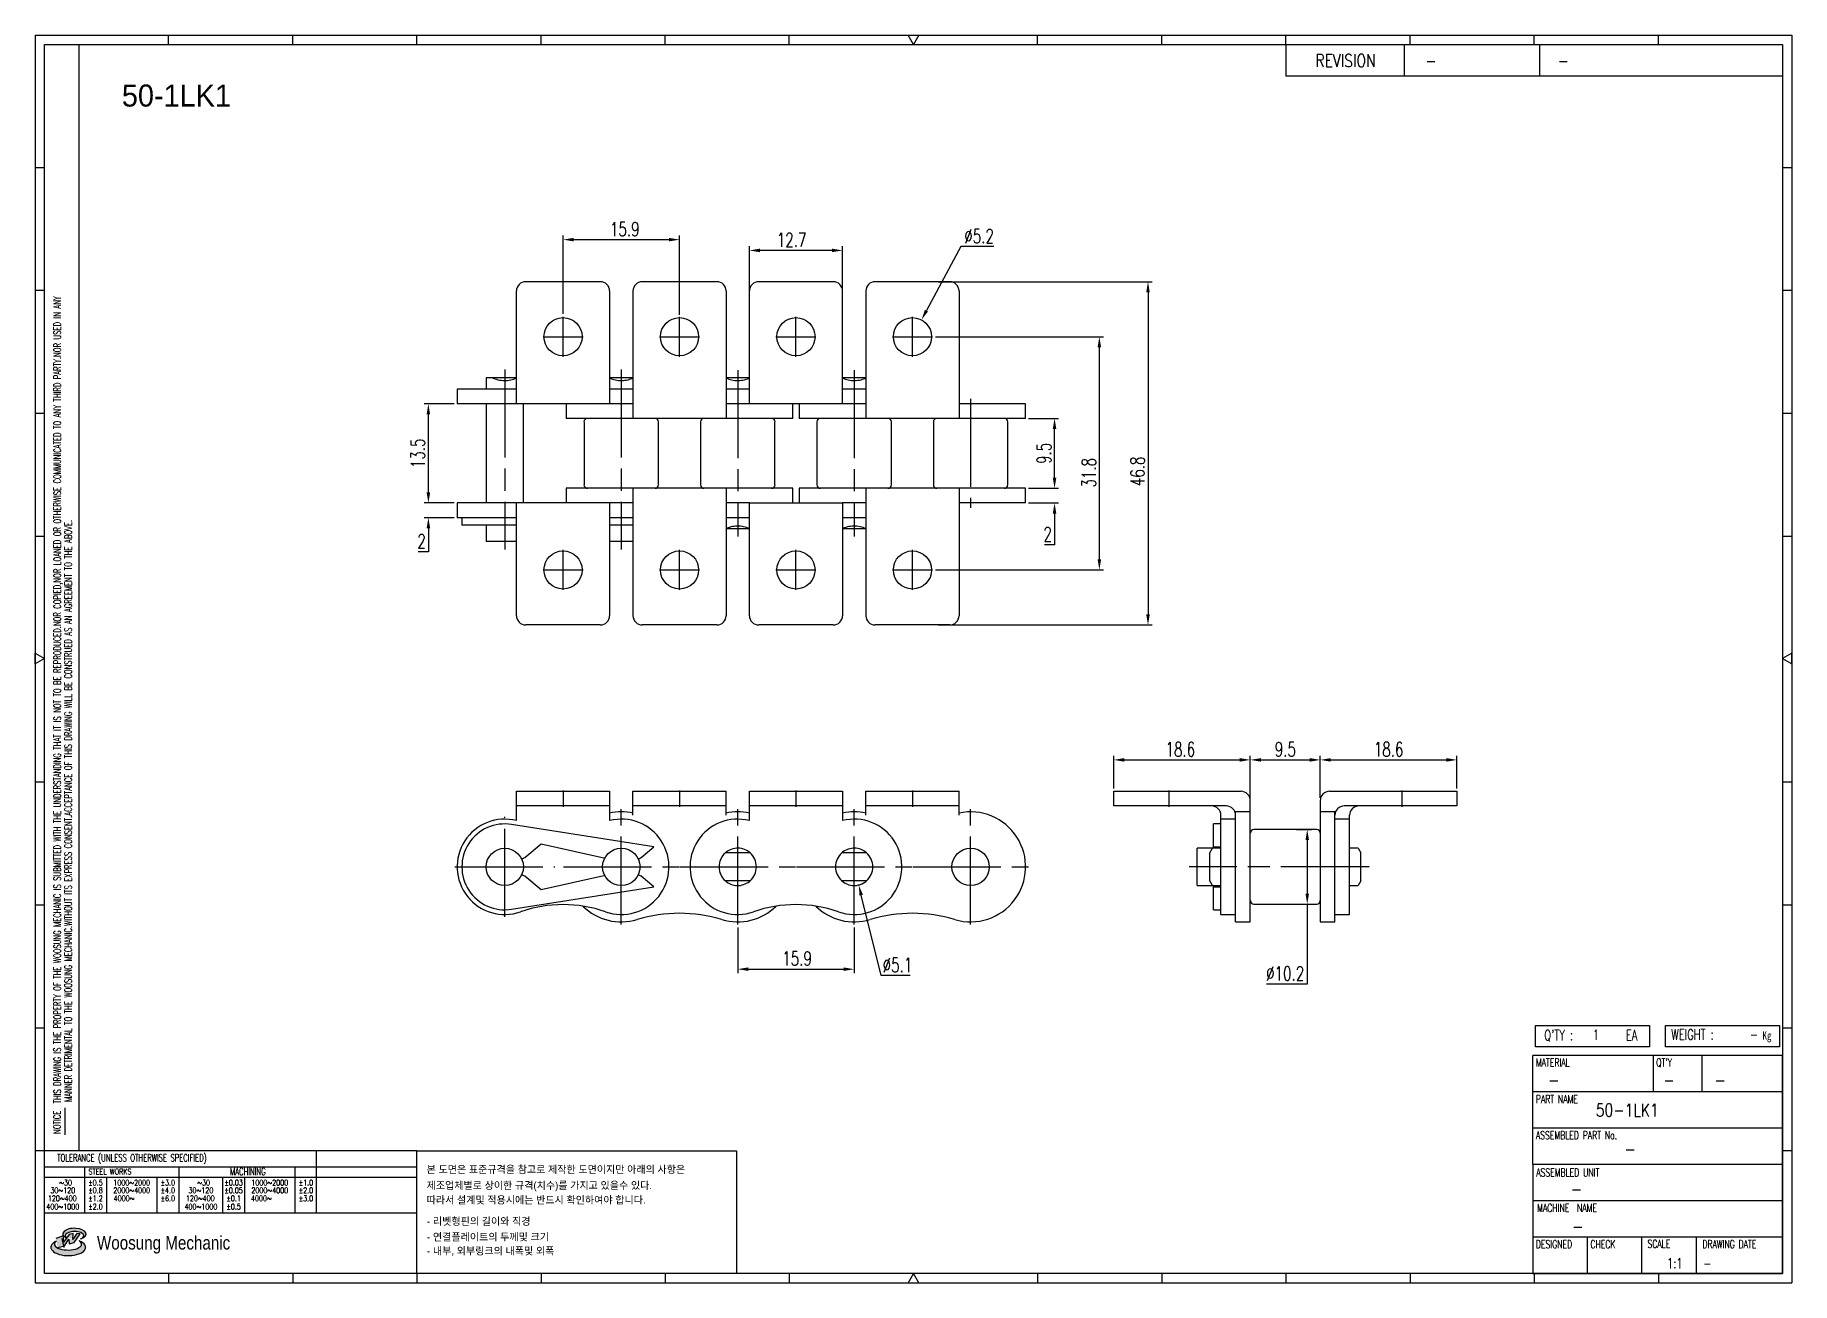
# Model space of a CAD drawing. Header units: millimetres. Extents: x 560 to 800, y 59 to 229.
import ezdxf
from ezdxf.enums import TextEntityAlignment as Align

# ---------------------------------------------------------------- set-up
doc = ezdxf.new("R2010")
doc.units = ezdxf.units.MM
doc.linetypes.add('AM_ISO08W050', pattern=[18, 12, -1.5, 3, -1.5])
doc.layers.get('Defpoints').update_dxf_attribs({"color": 80})
doc.layers.add('CL1', color=140, linetype='AM_ISO08W050', lineweight=25)
for name, color, linetype in [('S-DIM', 7, 'Continuous'), ('TITLE', 7, 'Continuous'), ('도면레이아웃', 7, 'Continuous')]:
    doc.layers.add(name, color=color, linetype=linetype)
doc.styles.add('HAN', font='ROMANS.shx', dxfattribs={"width": 0.7, "bigfont": 'whgtxt.shx'})
doc.styles.add('HKD_ST2', font='romans.shx', dxfattribs={"width": 0.7, "height": 4, "bigfont": '@extfont2.shx'})
doc.styles.add('HSG', font='SIMPLEX.shx', dxfattribs={"width": 0.7, "bigfont": 'HSG.shx'})
doc.styles.add('MtXpl_', font='Gulim.ttf')
doc.styles.add('SLDTEXTSTYLE4', font='arial.ttf', dxfattribs={"width": 0.8})
doc.dimstyles.new('AP0.8', dxfattribs={"dimscale": 0.8, "dimtxt": 2.4, "dimasz": 1.8, "dimexe": 0.7, "dimexo": 0.5, "dimgap": 0.6, "dimtad": 1, "dimtoh": 1, "dimdec": 1, "dimrnd": 0.01, "dimzin": 9, "dimdsep": 46, "dimtxsty": 'HSG', "dimcen": 0, "dimclrd": 251, "dimclre": 251, "dimclrt": 60, "dimazin": 2, "dimtp": 1, "dimtm": 1, "dimtfac": 0.5, "dimtdec": 1, "dimtofl": 0, "dimtmove": 0, "dimatfit": 3, "dimfxl": 0, "dimtvp": 1, "dimtolj": 2, "dimlwd": -1, "dimlwe": -1, "dimarcsym": 0})

# ---------------------------------------------------------------- blocks, each defined once
blk = doc.blocks.new('MAST')
at = {"layer": '도면레이아웃'}
h = blk.add_hatch(color=10, dxfattribs=at)
h.paths.add_polyline_path([(1.544, 35.177), (1.554, 34.966), (1.779, 35.034), (2.054, 35.422), (1.908, 35.446), (1.728, 35.167), (1.741, 35.439), (1.547, 35.405), (1.292, 35.041), (1.295, 35.33), (0.943, 35.208), (1.03, 34.8), (1.336, 34.885)])
edge = h.paths.add_edge_path()
edge.add_ellipse((1.795, 35.421), major_axis=(-0.53, 0), ratio=0.487785, start_angle=122.36065, end_angle=403.39574)
edge.add_line((1.411, 35.244), (1.419, 35.261))
edge.add_ellipse((1.798, 35.344), major_axis=(-0.423, 0), ratio=0.444396, start_angle=131.58977, end_angle=386.19408, ccw=False)
edge = h.paths.add_edge_path()
edge.add_ellipse((1.512, 34.815), major_axis=(-0.793, 0), ratio=0.480113, start_angle=314.67633, end_angle=590.85213)
edge.add_ellipse((1.501, 34.958), major_axis=(-0.62, 0), ratio=0.43311, start_angle=331.7024, end_angle=574.42495, ccw=False)
at = {"color": 140}
for p, q in [((0, 90.118), (80.15, 90.118)), ((0, 90.118), (0, 33.191)), ((80.15, 90.118), (80.15, 33.191)), ((57.068, 89.693), (57.068, 88.246)), ((62.47, 89.693), (62.47, 88.246)), ((68.635, 89.693), (68.635, 88.246)), ((79.725, 88.246), (57.068, 88.246)), ((68.449, 43.961), (68.449, 44.936)), ((68.449, 44.936), (73.654, 44.936)), ((73.654, 44.936), (73.654, 43.961)), ((74.39, 43.961), (74.39, 44.936)), ((74.39, 44.936), (79.595, 44.936)), ((79.595, 44.936), (79.595, 43.961)), ((68.336, 38.59), (68.336, 43.563)), ((79.725, 43.563), (68.336, 43.563)), ((73.654, 43.961), (68.449, 43.961)), ((73.827, 43.563), (73.827, 41.905)), ((79.595, 43.961), (74.39, 43.961)), ((76.037, 43.563), (76.037, 41.905)), ((79.725, 38.59), (79.725, 43.563)), ((79.725, 41.905), (68.336, 41.905)), ((79.725, 40.248), (68.336, 40.248)), ((68.336, 38.59), (68.336, 33.616)), ((79.725, 38.59), (68.336, 38.59)), ((79.725, 33.616), (79.725, 38.59)), ((79.725, 36.932), (68.336, 36.932)), ((79.725, 35.274), (68.336, 35.274)), ((70.822, 33.616), (70.822, 35.274)), ((73.309, 33.616), (73.309, 35.274)), ((75.796, 33.616), (75.796, 35.274)), ((0, 33.191), (80.15, 33.191)), ((68.336, 33.616), (79.725, 33.616))]:
    blk.add_line(p, q, dxfattribs=at)
for p, q in [((6.089, 89.693), (6.089, 90.118)), ((11.753, 89.693), (11.753, 90.118)), ((17.418, 89.693), (17.418, 90.118)), ((23.082, 89.693), (23.082, 90.118)), ((28.746, 89.693), (28.746, 90.118)), ((34.411, 89.693), (34.411, 90.118)), ((45.739, 89.693), (45.739, 90.118)), ((51.404, 89.693), (51.404, 90.118)), ((57.068, 89.693), (57.068, 90.118)), ((62.732, 89.693), (62.732, 90.118)), ((68.397, 89.693), (68.397, 90.118)), ((74.061, 89.693), (74.061, 90.118)), ((0, 84.085), (0.425, 84.085)), ((79.725, 84.085), (80.15, 84.085)), ((0, 78.478), (0.425, 78.478)), ((79.725, 78.478), (80.15, 78.478)), ((0, 72.87), (0.425, 72.87)), ((79.725, 72.87), (80.15, 72.87)), ((0, 67.262), (0.425, 67.262)), ((79.725, 67.262), (80.15, 67.262)), ((0, 56.047), (0.425, 56.047)), ((79.725, 56.047), (80.15, 56.047)), ((0, 50.439), (0.425, 50.439)), ((79.725, 50.439), (80.15, 50.439)), ((0, 44.832), (0.425, 44.832)), ((79.725, 44.832), (80.15, 44.832)), ((1.377, 39.947), (1.377, 41.174)), ((0, 39.224), (0.425, 39.224)), ((79.725, 39.224), (80.15, 39.224)), ((6.089, 33.616), (6.089, 33.191)), ((11.753, 33.616), (11.753, 33.191)), ((17.418, 33.616), (17.418, 33.191)), ((23.082, 33.616), (23.082, 33.191)), ((28.746, 33.616), (28.746, 33.191)), ((34.411, 33.616), (34.411, 33.191)), ((45.739, 33.616), (45.739, 33.191)), ((51.404, 33.616), (51.404, 33.191)), ((57.068, 33.616), (57.068, 33.191)), ((62.732, 33.616), (62.732, 33.191)), ((68.397, 33.616), (68.397, 33.191)), ((74.061, 33.616), (74.061, 33.191))]:
    blk.add_line(p, q)
at = {"color": 2}
for p, q in [((2.017, 39.224), (2.017, 89.693)), ((0.425, 39.224), (17.418, 39.224)), ((0.425, 38.487), (17.418, 38.487)), ((2.257, 38.487), (2.257, 36.382)), ((6.557, 38.5), (6.557, 36.382)), ((11.857, 38.487), (11.857, 36.382)), ((12.816, 39.224), (12.816, 36.382)), ((17.418, 33.616), (17.418, 39.224)), ((0.425, 38.012), (17.418, 38.012)), ((3.257, 38.012), (3.257, 36.382)), ((5.557, 38.012), (5.557, 36.382)), ((8.557, 38.012), (8.557, 36.382)), ((9.557, 38.026), (9.557, 36.382)), ((0.425, 36.382), (17.418, 36.382))]:
    blk.add_line(p, q, dxfattribs=at)
for points in [[(40.075, 89.693), (39.83, 90.118), (40.32, 90.118)], [(0.425, 61.679), (0, 61.433), (0, 61.924)], [(79.725, 61.679), (80.15, 61.433), (80.15, 61.924)], [(40.075, 33.616), (39.83, 33.191), (40.32, 33.191)]]:
    blk.add_lwpolyline(points, close=True)
at = {"color": 140}
blk.add_lwpolyline([(0.425, 89.693), (79.725, 89.693), (79.725, 33.616), (0.425, 33.616)], close=True, dxfattribs=at)
at = {"layer": '도면레이아웃'}
for p, q in [((1.295, 35.33), (0.943, 35.208)), ((1.547, 35.405), (1.292, 35.041)), ((1.292, 35.041), (1.295, 35.33)), ((1.741, 35.439), (1.547, 35.405)), ((1.908, 35.446), (1.728, 35.167)), ((1.728, 35.167), (1.741, 35.439)), ((1.779, 35.034), (2.054, 35.422)), ((2.054, 35.422), (1.908, 35.446)), ((1.03, 34.8), (1.336, 34.885)), ((1.224, 35.208), (1.311, 34.8)), ((1.224, 35.208), (1.224, 35.208)), ((1.336, 34.885), (1.544, 35.177)), ((1.419, 35.261), (1.411, 35.244)), ((1.544, 35.177), (1.554, 34.966)), ((1.554, 34.966), (1.779, 35.034))]:
    blk.add_line(p, q, dxfattribs=at)
for centre, major_axis, ratio, start_param, end_param in [((1.795, 35.421), (-0.53, 0), 0.487785, 2.135596, 7.040584), ((1.798, 35.344), (-0.423, 0), 0.444396, 2.296675, 6.740358), ((1.512, 34.815), (-0.793, 0), 0.480113, 5.492138, 10.312315), ((1.501, 34.958), (-0.62, 0), 0.43311, 5.789299, 10.025607)]:
    blk.add_ellipse(centre, major_axis=major_axis, ratio=ratio, start_param=start_param, end_param=end_param, dxfattribs=at)
for s, height, style, width, p in [('REVISION', 0.5806, 'HAN', 0.8, (58.415, 88.664)), ('-', 0.581, 'HAN', 0.8, (63.426, 88.664)), ('-', 0.581, 'HAN', 0.8, (69.468, 88.664)), ("Q'TY : ", 0.4746, 'HKD_ST2', 0.7, (68.857, 44.253)), ('1', 0.475, 'HKD_ST2', 0.7, (71.071, 44.275)), ('EA', 0.4746, 'HKD_ST2', 0.7, (72.578, 44.253)), ('WEIGHT : ', 0.4746, 'HKD_ST2', 0.7, (74.65, 44.286)), ('-', 0.581, 'HAN', 0.8, (69.029, 42.157)), ('-', 0.581, 'HAN', 0.8, (74.289, 42.157)), ('-', 0.581, 'HAN', 0.8, (76.623, 42.157)), ('-', 0.581, 'HAN', 0.8, (72.515, 39.013)), ('-', 0.581, 'HAN', 0.8, (70.067, 37.189)), ('-', 0.581, 'HAN', 0.8, (70.126, 35.48)), ('1:1', 0.4746, 'HKD_ST2', 0.7, (74.458, 33.848)), ('-', 0.475, 'HKD_ST2', 0.7, (76.112, 33.837))]:
    blk.add_text(s, height=height, dxfattribs=dict(style=style, width=width)).set_placement(p)
at = {"color": 6, "style": 'HKD_ST2', "width": 0.7}
for s, p in [(' THIS DRAWING IS THE PROPERTY OF THE WOOSUNG MECHANIC IS SUBMITTED WITH THE UNDERSTANDING THAT IT IS NOT TO BE REPRODUCED.NOR COPIED,NOR LOANED OR OTHERWISE COMMUNICATED TO ANY THIRD PARTY.NOR USED IN ANY', (1.173, 41.217)), ('MANNER DETRIMENTAL TO THE WOOSUNG MECHANIC.WITHOUT ITS EXPRESS CONSENT.ACCEPTANCE OF THIS DRAWING WILL BE CONSTRUED AS AN AGREEMENT TO THE ABOVE.', (1.672, 41.447))]:
    blk.add_text(s, height=0.326266, rotation=90, dxfattribs=at).set_placement(p)
at = {"style": 'HKD_ST2', "width": 0.7}
blk.add_text('-', height=0.475, dxfattribs=at).set_placement((78.613, 44.286), align=Align.RIGHT)
at = {"color": 254, "style": 'HKD_ST2', "width": 0.7}
for s, height, p in [('MATERIAL', 0.3651, (68.474, 43.425)), ("QT'Y", 0.3651, (73.965, 43.425)), ('PART NAME', 0.3651, (68.474, 41.756)), ('ASSEMBLED PART No.', 0.36511, (68.474, 40.109)), ('ASSEMBLED UNIT', 0.36511, (68.49, 38.408)), ('MACHINE  NAME', 0.36511, (68.532, 36.794)), ('DESIGNED', 0.3651, (68.474, 35.136)), ('CHECK', 0.3651, (70.961, 35.136)), ('SCALE', 0.3651, (73.566, 35.153)), ('DRAWING DATE', 0.36511, (76.071, 35.141))]:
    blk.add_text(s, height=height, dxfattribs=at).set_placement(p, align=Align.TOP_LEFT)
at = {"style": 'HKD_ST2', "width": 0.7}
blk.add_text('NOTICE', height=0.3263, rotation=90, dxfattribs=at).set_placement((1.163, 39.988))
blk.add_text('TOLERANCE (UNLESS OTHERWISE SPECIFIED)', height=0.32627, dxfattribs=at).set_placement((4.417, 38.896), align=Align.MIDDLE_CENTER)
at = {"color": 4, "style": 'HKD_ST2', "width": 0.7}
for s, height, p in [('%%12630', 0.261, (1.389, 37.762)), ('1000%%1262000', 0.26101, (4.407, 37.762)), ('%%12630', 0.261, (7.689, 37.762)), ('1000%%1262000', 0.26101, (10.707, 37.762)), ('120%%126400', 0.26101, (1.237, 37.045)), ('30%%126120', 0.261, (1.263, 37.411)), ('4000%%126', 0.261, (4.061, 37.045)), ('2000%%1264000', 0.26101, (4.407, 37.411)), ('120%%126400', 0.26101, (7.537, 37.045)), ('30%%126120', 0.261, (7.563, 37.411)), ('4000%%126', 0.261, (10.321, 37.045)), ('2000%%1264000', 0.26101, (10.707, 37.411)), ('400%%1261000', 0.26101, (1.263, 36.67)), ('400%%1261000', 0.26101, (7.563, 36.67))]:
    blk.add_text(s, height=height, dxfattribs=at).set_placement(p, align=Align.MIDDLE_CENTER)
for s, height, p in [('%%P0.5', 0.261, (2.757, 37.762)), ('STEEL WORKS', 0.26101, (3.416, 38.268)), ('%%P3.0', 0.261, (6.057, 37.762)), ('%%P0.03', 0.261, (9.057, 37.762)), ('MACHINING', 0.3263, (9.707, 38.27)), ('%%P1.0', 0.261, (12.357, 37.762)), ('%%P0.8', 0.261, (2.757, 37.411)), ('%%P1.2', 0.261, (2.757, 37.045)), ('%%P4.0', 0.261, (6.057, 37.411)), ('%%P6.0', 0.261, (6.057, 37.045)), ('%%P0.05', 0.261, (9.057, 37.411)), ('%%P0.1', 0.261, (9.057, 37.045)), ('%%P2.0', 0.261, (12.357, 37.411)), ('%%P3.0', 0.261, (12.357, 37.045)), ('%%P2.0', 0.261, (2.757, 36.67)), ('%%P0.5', 0.261, (9.057, 36.67))]:
    blk.add_text(s, height=height, dxfattribs=at).set_placement(p, align=Align.MIDDLE)
at = {"color": 1, "style": 'SLDTEXTSTYLE4', "width": 0.8}
blk.add_text('Woosung Mechanic', height=0.61957, dxfattribs=at).set_placement((2.822, 34.711))
at = {"layer": 'TITLE', "width": 0.8}
blk.add_text('Kg', height=0.3789, dxfattribs=at).set_placement((78.807, 44.286))
blk = doc.blocks.new('*D2')
at = {"layer": 'Defpoints', "color": 0, "transparency": 16777216}
for p in [(695.32, 167.07), (699.26, 167.07), (695.32, 165.07)]:
    blk.add_point(p, dxfattribs=at)
at = {"layer": 'S-DIM', "color": 251, "linetype": 'ByBlock', "transparency": 16777216}
for p, q in [((699.26, 168.51), (699.26, 169.95)), ((695.72, 167.07), (699.82, 167.07)), ((695.72, 165.07), (699.82, 165.07)), ((699.26, 163.63), (699.26, 159.36)), ((699.26, 159.36), (697.88, 159.36))]:
    blk.add_line(p, q, dxfattribs=at)
at = {"layer": 'S-DIM', "color": 251, "transparency": 16777216}
for points in [[(699.02, 168.51), (699.5, 168.51), (699.26, 167.07)], [(699.02, 163.63), (699.5, 163.63), (699.26, 165.07)]]:
    blk.add_solid(points, dxfattribs=at)
at = {"layer": 'S-DIM', "color": 60, "transparency": 16777216, "insert": (698.33, 160.8), "char_height": 1.92, "attachment_point": 5, "style": 'HSG'}
blk.add_mtext('\\A2;2', dxfattribs=at)
blk = doc.blocks.new('*D3')
at = {"layer": 'Defpoints', "color": 0, "transparency": 16777216}
for p in [(695.32, 176.6), (699.26, 176.6), (695.32, 167.07)]:
    blk.add_point(p, dxfattribs=at)
at = {"layer": 'S-DIM', "color": 251, "linetype": 'ByBlock', "transparency": 16777216}
for p, q in [((695.72, 176.6), (699.82, 176.6)), ((699.26, 168.51), (699.26, 175.16)), ((695.72, 167.07), (699.82, 167.07))]:
    blk.add_line(p, q, dxfattribs=at)
at = {"layer": 'S-DIM', "color": 251, "transparency": 16777216}
for points in [[(699.02, 175.16), (699.5, 175.16), (699.26, 176.6)], [(699.02, 168.51), (699.5, 168.51), (699.26, 167.07)]]:
    blk.add_solid(points, dxfattribs=at)
at = {"layer": 'S-DIM', "color": 60, "transparency": 16777216, "insert": (697.82, 171.84), "char_height": 1.92, "attachment_point": 5, "rotation": 90, "style": 'HSG'}
blk.add_mtext('\\A2;9.5', dxfattribs=at)
blk = doc.blocks.new('*D4')
at = {"layer": 'Defpoints', "color": 0, "transparency": 16777216}
for p in [(682.62, 187.74), (705.37, 187.74), (682.62, 155.94)]:
    blk.add_point(p, dxfattribs=at)
at = {"layer": 'S-DIM', "color": 251, "linetype": 'ByBlock', "transparency": 16777216}
for p, q in [((683.02, 187.74), (705.93, 187.74)), ((705.37, 157.38), (705.37, 186.3)), ((683.02, 155.94), (705.93, 155.94))]:
    blk.add_line(p, q, dxfattribs=at)
at = {"layer": 'S-DIM', "color": 251, "transparency": 16777216}
for points in [[(705.13, 186.3), (705.61, 186.3), (705.37, 187.74)], [(705.13, 157.38), (705.61, 157.38), (705.37, 155.94)]]:
    blk.add_solid(points, dxfattribs=at)
at = {"layer": 'S-DIM', "color": 60, "transparency": 16777216, "insert": (703.93, 169.19), "char_height": 1.92, "attachment_point": 5, "rotation": 90, "style": 'HSG'}
blk.add_mtext('\\A2;31.8', dxfattribs=at)
blk = doc.blocks.new('*D5')
at = {"layer": 'Defpoints', "color": 0, "transparency": 16777216}
for p in [(683.01, 195.24), (683.01, 148.44), (712, 148.44)]:
    blk.add_point(p, dxfattribs=at)
at = {"layer": 'S-DIM', "color": 251, "linetype": 'ByBlock', "transparency": 16777216}
for p, q in [((683.41, 195.24), (712.56, 195.24)), ((712, 193.8), (712, 149.88)), ((683.41, 148.44), (712.56, 148.44))]:
    blk.add_line(p, q, dxfattribs=at)
at = {"layer": 'S-DIM', "color": 251, "transparency": 16777216}
for points in [[(711.76, 193.8), (712.24, 193.8), (712, 195.24)], [(711.76, 149.88), (712.24, 149.88), (712, 148.44)]]:
    blk.add_solid(points, dxfattribs=at)
at = {"layer": 'S-DIM', "color": 60, "transparency": 16777216, "insert": (710.56, 169.38), "char_height": 1.92, "attachment_point": 5, "rotation": 90, "style": 'HSG'}
blk.add_mtext('\\A2;46.8', dxfattribs=at)
blk = doc.blocks.new('*D6')
at = {"layer": 'Defpoints', "color": 0, "transparency": 16777216}
for p in [(657.66, 199.5), (657.66, 193.31), (670.36, 193.31)]:
    blk.add_point(p, dxfattribs=at)
at = {"layer": 'S-DIM', "color": 251, "linetype": 'ByBlock', "transparency": 16777216}
for p, q in [((657.66, 193.71), (657.66, 200.06)), ((668.92, 199.5), (659.1, 199.5)), ((670.36, 193.71), (670.36, 200.06))]:
    blk.add_line(p, q, dxfattribs=at)
at = {"layer": 'S-DIM', "color": 251, "transparency": 16777216}
for points in [[(659.1, 199.74), (659.1, 199.26), (657.66, 199.5)], [(668.92, 199.74), (668.92, 199.26), (670.36, 199.5)]]:
    blk.add_solid(points, dxfattribs=at)
at = {"layer": 'S-DIM', "color": 60, "transparency": 16777216, "insert": (663.41, 200.94), "char_height": 1.92, "attachment_point": 5, "style": 'HSG'}
blk.add_mtext('\\A2;12.7', dxfattribs=at)
blk = doc.blocks.new('*D7')
at = {"layer": 'Defpoints', "color": 0, "transparency": 16777216}
for p in [(681.12, 190.03), (678.65, 185.45)]:
    blk.add_point(p, dxfattribs=at)
at = {"layer": 'S-DIM', "color": 251, "linetype": 'ByBlock', "transparency": 16777216}
for p, q in [((686.48, 200.02), (681.8, 191.3)), ((691, 200.02), (686.48, 200.02))]:
    blk.add_line(p, q, dxfattribs=at)
at = {"layer": 'S-DIM', "color": 251, "transparency": 16777216}
blk.add_solid([(681.59, 191.41), (682.01, 191.18), (681.12, 190.03)], dxfattribs=at)
at = {"layer": 'S-DIM', "color": 60, "transparency": 16777216, "insert": (688.98, 201.46), "char_height": 1.92, "attachment_point": 5, "style": 'HSG'}
blk.add_mtext('\\A2;∅5.2', dxfattribs=at)
blk = doc.blocks.new('*D8')
at = {"layer": 'Defpoints', "color": 0, "transparency": 16777216}
for p in [(613.9, 165.07), (617.82, 165.07), (617.82, 163.07)]:
    blk.add_point(p, dxfattribs=at)
at = {"layer": 'S-DIM', "color": 251, "linetype": 'ByBlock', "transparency": 16777216}
for p, q in [((613.9, 166.51), (613.9, 167.95)), ((617.42, 165.07), (613.34, 165.07)), ((617.42, 163.07), (613.34, 163.07)), ((613.9, 161.63), (613.9, 158.43)), ((613.9, 158.43), (612.52, 158.43))]:
    blk.add_line(p, q, dxfattribs=at)
at = {"layer": 'S-DIM', "color": 251, "transparency": 16777216}
for points in [[(613.66, 166.51), (614.14, 166.51), (613.9, 165.07)], [(613.66, 161.63), (614.14, 161.63), (613.9, 163.07)]]:
    blk.add_solid(points, dxfattribs=at)
at = {"layer": 'S-DIM', "color": 60, "transparency": 16777216, "insert": (612.97, 159.87), "char_height": 1.92, "attachment_point": 5, "style": 'HSG'}
blk.add_mtext('\\A2;2', dxfattribs=at)
blk = doc.blocks.new('*D9')
at = {"layer": 'Defpoints', "color": 0, "transparency": 16777216}
for p in [(613.9, 178.6), (617.82, 178.6), (617.82, 165.07)]:
    blk.add_point(p, dxfattribs=at)
at = {"layer": 'S-DIM', "color": 251, "linetype": 'ByBlock', "transparency": 16777216}
for p, q in [((617.42, 178.6), (613.34, 178.6)), ((613.9, 166.51), (613.9, 177.16)), ((617.42, 165.07), (613.34, 165.07))]:
    blk.add_line(p, q, dxfattribs=at)
at = {"layer": 'S-DIM', "color": 251, "transparency": 16777216}
for points in [[(613.66, 177.16), (614.14, 177.16), (613.9, 178.6)], [(613.66, 166.51), (614.14, 166.51), (613.9, 165.07)]]:
    blk.add_solid(points, dxfattribs=at)
at = {"layer": 'S-DIM', "color": 60, "transparency": 16777216, "insert": (612.46, 171.84), "char_height": 1.92, "attachment_point": 5, "rotation": 90, "style": 'HSG'}
blk.add_mtext('\\A2;13.5', dxfattribs=at)
blk = doc.blocks.new('*D10')
at = {"layer": 'Defpoints', "color": 0, "transparency": 16777216}
for p in [(656.07, 107.6), (671.95, 107.6), (671.95, 101.52)]:
    blk.add_point(p, dxfattribs=at)
at = {"layer": 'S-DIM', "color": 251, "linetype": 'ByBlock', "transparency": 16777216}
for p, q in [((656.07, 107.2), (656.07, 100.96)), ((671.95, 107.2), (671.95, 100.96)), ((657.51, 101.52), (670.51, 101.52))]:
    blk.add_line(p, q, dxfattribs=at)
at = {"layer": 'S-DIM', "color": 251, "transparency": 16777216}
for points in [[(657.51, 101.76), (657.51, 101.28), (656.07, 101.52)], [(670.51, 101.76), (670.51, 101.28), (671.95, 101.52)]]:
    blk.add_solid(points, dxfattribs=at)
at = {"layer": 'S-DIM', "color": 60, "transparency": 16777216, "insert": (664.16, 102.96), "char_height": 1.92, "attachment_point": 5, "style": 'HSG'}
blk.add_mtext('\\A2;15.9', dxfattribs=at)
blk = doc.blocks.new('*D11')
at = {"layer": 'Defpoints', "color": 0, "transparency": 16777216}
for p in [(671.33, 117.94), (672.56, 113)]:
    blk.add_point(p, dxfattribs=at)
at = {"layer": 'S-DIM', "color": 251, "linetype": 'ByBlock', "transparency": 16777216}
for p, q in [((675.64, 100.65), (672.91, 111.6)), ((679.58, 100.65), (675.64, 100.65))]:
    blk.add_line(p, q, dxfattribs=at)
blk.add_arc((671.95, 115.47), 2.55, 271.392, 302.4044, dxfattribs=at)
at = {"layer": 'S-DIM', "color": 251, "transparency": 16777216}
blk.add_solid([(673.14, 111.66), (672.68, 111.55), (672.56, 113)], dxfattribs=at)
at = {"layer": 'S-DIM', "color": 60, "transparency": 16777216, "insert": (677.85, 102.09), "char_height": 1.92, "attachment_point": 5, "style": 'HSG'}
blk.add_mtext('\\A2;∅5.1', dxfattribs=at)
blk = doc.blocks.new('*D12')
at = {"layer": 'Defpoints', "color": 0, "transparency": 16777216}
for p in [(725.95, 130.05), (707.32, 125.77), (725.95, 124.5)]:
    blk.add_point(p, dxfattribs=at)
at = {"layer": 'S-DIM', "color": 251, "linetype": 'ByBlock', "transparency": 16777216}
for p, q in [((707.32, 126.17), (707.32, 130.61)), ((708.76, 130.05), (724.51, 130.05)), ((725.95, 124.9), (725.95, 130.61))]:
    blk.add_line(p, q, dxfattribs=at)
at = {"layer": 'S-DIM', "color": 251, "transparency": 16777216}
for points in [[(708.76, 130.29), (708.76, 129.81), (707.32, 130.05)], [(724.51, 130.29), (724.51, 129.81), (725.95, 130.05)]]:
    blk.add_solid(points, dxfattribs=at)
at = {"layer": 'S-DIM', "color": 60, "transparency": 16777216, "insert": (716.41, 131.49), "char_height": 1.92, "attachment_point": 5, "style": 'HSG'}
blk.add_mtext('\\A2;18.6', dxfattribs=at)
blk = doc.blocks.new('*D13')
at = {"layer": 'Defpoints', "color": 0, "transparency": 16777216}
for p in [(735.48, 130.05), (725.95, 124.5), (735.48, 124.5)]:
    blk.add_point(p, dxfattribs=at)
at = {"layer": 'S-DIM', "color": 251, "linetype": 'ByBlock', "transparency": 16777216}
for p, q in [((725.95, 124.9), (725.95, 130.61)), ((727.39, 130.05), (734.04, 130.05)), ((735.48, 124.9), (735.48, 130.61))]:
    blk.add_line(p, q, dxfattribs=at)
at = {"layer": 'S-DIM', "color": 251, "transparency": 16777216}
for points in [[(727.39, 130.29), (727.39, 129.81), (725.95, 130.05)], [(734.04, 130.29), (734.04, 129.81), (735.48, 130.05)]]:
    blk.add_solid(points, dxfattribs=at)
at = {"layer": 'S-DIM', "color": 60, "transparency": 16777216, "insert": (730.72, 131.49), "char_height": 1.92, "attachment_point": 5, "style": 'HSG'}
blk.add_mtext('\\A2;9.5', dxfattribs=at)
blk = doc.blocks.new('*D14')
at = {"layer": 'Defpoints', "color": 0, "transparency": 16777216}
for p in [(754.12, 130.05), (754.12, 125.77), (735.48, 124.5)]:
    blk.add_point(p, dxfattribs=at)
at = {"layer": 'S-DIM', "color": 251, "linetype": 'ByBlock', "transparency": 16777216}
for p, q in [((735.48, 124.9), (735.48, 130.61)), ((736.92, 130.05), (752.68, 130.05)), ((754.12, 126.17), (754.12, 130.61))]:
    blk.add_line(p, q, dxfattribs=at)
at = {"layer": 'S-DIM', "color": 251, "transparency": 16777216}
for points in [[(736.92, 130.29), (736.92, 129.81), (735.48, 130.05)], [(752.68, 130.29), (752.68, 129.81), (754.12, 130.05)]]:
    blk.add_solid(points, dxfattribs=at)
at = {"layer": 'S-DIM', "color": 60, "transparency": 16777216, "insert": (744.8, 131.49), "char_height": 1.92, "attachment_point": 5, "style": 'HSG'}
blk.add_mtext('\\A2;18.6', dxfattribs=at)
blk = doc.blocks.new('*D15')
at = {"layer": 'Defpoints', "color": 0, "transparency": 16777216}
for p in [(731.85, 120.55), (731.85, 110.39), (733.71, 110.39)]:
    blk.add_point(p, dxfattribs=at)
at = {"layer": 'S-DIM', "color": 251, "linetype": 'ByBlock', "transparency": 16777216}
for p, q in [((732.25, 120.55), (734.27, 120.55)), ((733.71, 119.11), (733.71, 111.83)), ((732.25, 110.39), (734.27, 110.39)), ((733.71, 110.39), (733.71, 99.5)), ((733.71, 99.5), (728.17, 99.5))]:
    blk.add_line(p, q, dxfattribs=at)
at = {"layer": 'S-DIM', "color": 251, "transparency": 16777216}
for points in [[(733.47, 119.11), (733.95, 119.11), (733.71, 120.55)], [(733.47, 111.83), (733.95, 111.83), (733.71, 110.39)]]:
    blk.add_solid(points, dxfattribs=at)
at = {"layer": 'S-DIM', "color": 60, "transparency": 16777216, "insert": (730.7, 100.94), "char_height": 1.92, "attachment_point": 5, "style": 'HSG'}
blk.add_mtext('\\A2;%%c10.2', dxfattribs=at)
blk = doc.blocks.new('*D16')
at = {"layer": 'Defpoints', "color": 0, "transparency": 16777216}
for p in [(648.14, 200.97), (632.26, 190.47), (648.14, 190.34)]:
    blk.add_point(p, dxfattribs=at)
at = {"layer": 'S-DIM', "color": 251, "linetype": 'ByBlock', "transparency": 16777216}
for p, q in [((632.26, 190.87), (632.26, 201.53)), ((648.14, 190.74), (648.14, 201.53)), ((633.7, 200.97), (646.7, 200.97))]:
    blk.add_line(p, q, dxfattribs=at)
at = {"layer": 'S-DIM', "color": 251, "transparency": 16777216}
for points in [[(633.7, 201.21), (633.7, 200.73), (632.26, 200.97)], [(646.7, 201.21), (646.7, 200.73), (648.14, 200.97)]]:
    blk.add_solid(points, dxfattribs=at)
at = {"layer": 'S-DIM', "color": 60, "transparency": 16777216, "insert": (640.67, 202.41), "char_height": 1.92, "attachment_point": 5, "style": 'HSG'}
blk.add_mtext('\\A2;15.9', dxfattribs=at)

msp = doc.modelspace()

# ---------------------------------------------------------------- linework, layer by layer
for p, q in [((637.34, 195.24), (627.18, 195.24)), ((653.22, 195.24), (643.06, 195.24)), ((669.09, 195.24), (658.93, 195.24)), ((684.97, 195.24), (674.81, 195.24)), ((625.91, 178.6), (625.91, 193.97)), ((638.61, 193.97), (638.61, 178.6)), ((641.79, 193.97), (641.79, 176.6)), ((654.49, 193.97), (654.49, 176.6)), ((657.66, 178.6), (657.66, 193.97)), ((670.36, 178.6), (670.36, 193.97)), ((673.54, 193.97), (673.54, 176.6)), ((686.24, 193.97), (686.24, 176.6)), ((625.91, 182.14), (621.78, 182.14)), ((621.78, 182.14), (621.78, 180.6)), ((622.64, 182.14), (622.81, 182.06)), ((622.81, 182.06), (623, 181.99)), ((625.54, 181.95), (625.73, 182.02)), ((625.73, 182.02), (625.91, 182.09)), ((625.91, 182.09), (625.91, 182.09)), ((641.79, 182.14), (638.61, 182.14)), ((638.61, 182.09), (638.79, 182.02)), ((638.79, 182.02), (638.98, 181.95)), ((641.52, 181.99), (641.71, 182.06)), ((641.71, 182.06), (641.79, 182.09)), ((657.66, 182.14), (654.49, 182.14)), ((654.49, 182.09), (654.66, 182.02)), ((654.66, 182.02), (654.85, 181.95)), ((657.4, 181.99), (657.58, 182.06)), ((657.58, 182.06), (657.66, 182.09)), ((673.54, 182.14), (670.36, 182.14)), ((670.36, 182.09), (670.54, 182.02)), ((670.54, 182.02), (670.73, 181.95)), ((673.27, 181.99), (673.46, 182.06)), ((673.46, 182.06), (673.54, 182.09)), ((625.91, 180.6), (617.82, 180.6)), ((617.82, 180.6), (617.82, 178.6)), ((623, 181.99), (623.19, 181.93)), ((623.19, 181.93), (623.39, 181.87)), ((623.39, 181.87), (623.6, 181.83)), ((623.6, 181.83), (623.82, 181.8)), ((623.82, 181.8), (624.04, 181.78)), ((624.04, 181.78), (624.26, 181.77)), ((624.26, 181.77), (624.48, 181.78)), ((624.48, 181.78), (624.7, 181.79)), ((624.7, 181.79), (624.92, 181.81)), ((624.92, 181.81), (625.13, 181.85)), ((625.13, 181.85), (625.34, 181.9)), ((625.34, 181.9), (625.54, 181.95)), ((641.79, 180.6), (638.61, 180.6)), ((638.98, 181.95), (639.18, 181.9)), ((639.18, 181.9), (639.39, 181.85)), ((639.39, 181.85), (639.6, 181.81)), ((639.6, 181.81), (639.82, 181.79)), ((639.82, 181.79), (640.04, 181.78)), ((640.04, 181.78), (640.26, 181.77)), ((640.26, 181.77), (640.48, 181.78)), ((640.48, 181.78), (640.7, 181.8)), ((640.7, 181.8), (640.92, 181.83)), ((640.92, 181.83), (641.13, 181.87)), ((641.13, 181.87), (641.33, 181.93)), ((641.33, 181.93), (641.52, 181.99)), ((657.66, 180.6), (654.49, 180.6)), ((654.85, 181.95), (655.05, 181.9)), ((655.05, 181.9), (655.26, 181.85)), ((655.26, 181.85), (655.47, 181.81)), ((655.47, 181.81), (655.69, 181.79)), ((655.69, 181.79), (655.91, 181.78)), ((655.91, 181.78), (656.14, 181.77)), ((656.14, 181.77), (656.36, 181.78)), ((656.36, 181.78), (656.58, 181.8)), ((656.58, 181.8), (656.79, 181.83)), ((656.79, 181.83), (657, 181.87)), ((657, 181.87), (657.2, 181.93)), ((657.2, 181.93), (657.4, 181.99)), ((673.54, 180.6), (670.36, 180.6)), ((670.73, 181.95), (670.93, 181.9)), ((670.93, 181.9), (671.14, 181.85)), ((671.14, 181.85), (671.35, 181.81)), ((671.35, 181.81), (671.57, 181.79)), ((671.57, 181.79), (671.79, 181.78)), ((671.79, 181.78), (672.01, 181.77)), ((672.01, 181.77), (672.23, 181.78)), ((672.23, 181.78), (672.45, 181.8)), ((672.45, 181.8), (672.67, 181.83)), ((672.67, 181.83), (672.88, 181.87)), ((672.88, 181.87), (673.08, 181.93)), ((673.08, 181.93), (673.27, 181.99)), ((638.61, 178.6), (617.82, 178.6)), ((621.78, 178.6), (621.78, 165.07)), ((626.87, 165.07), (626.87, 178.6)), ((632.7, 178.6), (632.7, 176.6)), ((641.79, 178.6), (638.61, 178.6)), ((657.66, 178.6), (654.49, 178.6)), ((670.36, 178.6), (657.66, 178.6)), ((663.57, 176.6), (663.57, 178.6)), ((664.45, 178.6), (664.45, 176.6)), ((673.54, 178.6), (670.36, 178.6)), ((695.32, 178.6), (686.24, 178.6)), ((695.32, 176.6), (695.32, 178.6)), ((663.57, 176.6), (632.7, 176.6)), ((635.12, 176.13), (635.12, 167.55)), ((645.28, 167.55), (645.28, 176.13)), ((650.99, 176.13), (650.99, 167.55)), ((661.15, 167.55), (661.15, 176.13)), ((695.32, 176.6), (664.45, 176.6)), ((666.87, 176.13), (666.87, 167.55)), ((677.03, 167.55), (677.03, 176.13)), ((682.74, 176.13), (682.74, 167.55)), ((692.9, 167.55), (692.9, 176.13)), ((663.57, 167.07), (632.7, 167.07)), ((632.7, 167.07), (632.7, 165.07)), ((641.79, 167.07), (641.79, 149.71)), ((654.49, 167.07), (654.49, 149.71)), ((663.57, 165.07), (663.57, 167.07)), ((695.32, 167.07), (664.45, 167.07)), ((664.45, 167.07), (664.45, 165.07)), ((673.54, 167.07), (673.54, 149.71)), ((686.24, 167.07), (686.24, 149.71)), ((695.32, 165.07), (695.32, 167.07)), ((638.61, 165.07), (617.82, 165.07)), ((617.82, 165.07), (617.82, 163.07)), ((625.91, 163.07), (617.82, 163.07)), ((618.47, 163.07), (618.47, 162.07)), ((625.91, 149.71), (625.91, 165.07)), ((641.79, 165.07), (638.61, 165.07)), ((638.61, 165.07), (638.61, 149.71)), ((641.79, 163.07), (638.61, 163.07)), ((657.66, 165.07), (654.49, 165.07)), ((657.66, 163.07), (654.49, 163.07)), ((657.66, 149.71), (657.66, 165.07)), ((657.66, 165.07), (670.36, 165.07)), ((673.54, 165.07), (670.36, 165.07)), ((670.36, 165.07), (670.36, 149.71)), ((673.54, 163.07), (670.36, 163.07)), ((695.32, 165.07), (686.24, 165.07)), ((625.91, 162.07), (618.47, 162.07)), ((621.78, 162.07), (621.78, 159.84)), ((641.79, 162.07), (638.61, 162.07)), ((654.56, 161.62), (654.49, 161.59)), ((657.66, 161.54), (654.49, 161.54)), ((654.75, 161.69), (654.56, 161.62)), ((654.94, 161.75), (654.75, 161.69)), ((655.14, 161.81), (654.94, 161.75)), ((655.35, 161.85), (655.14, 161.81)), ((655.57, 161.88), (655.35, 161.85)), ((655.79, 161.9), (655.57, 161.88)), ((656.01, 161.91), (655.79, 161.9)), ((656.23, 161.9), (656.01, 161.91)), ((656.45, 161.89), (656.23, 161.9)), ((656.67, 161.87), (656.45, 161.89)), ((656.88, 161.83), (656.67, 161.87)), ((657.09, 161.78), (656.88, 161.83)), ((657.29, 161.73), (657.09, 161.78)), ((657.48, 161.66), (657.29, 161.73)), ((657.66, 161.59), (657.48, 161.66)), ((670.44, 161.62), (670.36, 161.59)), ((673.54, 161.54), (670.36, 161.54)), ((670.62, 161.69), (670.44, 161.62)), ((670.82, 161.75), (670.62, 161.69)), ((671.02, 161.81), (670.82, 161.75)), ((671.23, 161.85), (671.02, 161.81)), ((671.44, 161.88), (671.23, 161.85)), ((671.66, 161.9), (671.44, 161.88)), ((671.89, 161.91), (671.66, 161.9)), ((672.11, 161.9), (671.89, 161.91)), ((672.33, 161.89), (672.11, 161.9)), ((672.55, 161.87), (672.33, 161.89)), ((672.76, 161.83), (672.55, 161.87)), ((672.97, 161.78), (672.76, 161.83)), ((673.17, 161.73), (672.97, 161.78)), ((673.36, 161.66), (673.17, 161.73)), ((673.54, 161.59), (673.36, 161.66)), ((625.91, 159.84), (621.78, 159.84)), ((641.79, 159.84), (638.61, 159.84)), ((637.34, 148.44), (627.18, 148.44)), ((653.22, 148.44), (643.06, 148.44)), ((669.09, 148.44), (658.93, 148.44)), ((684.97, 148.44), (674.81, 148.44)), ((625.91, 121.77), (625.91, 125.77)), ((625.91, 125.77), (638.61, 125.77)), ((638.61, 125.77), (638.61, 121.77)), ((641.79, 122.5), (641.79, 125.77)), ((641.79, 125.77), (654.49, 125.77)), ((654.49, 122.5), (654.49, 125.77)), ((657.66, 121.77), (657.66, 125.77)), ((657.66, 125.77), (670.36, 125.77)), ((670.36, 125.77), (670.36, 121.77)), ((673.54, 122.5), (673.54, 125.77)), ((673.54, 125.77), (686.24, 125.77)), ((686.24, 122.5), (686.24, 125.77)), ((707.32, 125.77), (724.68, 125.77)), ((707.32, 123.77), (707.32, 125.77)), ((736.75, 125.77), (754.12, 125.77)), ((754.12, 125.77), (754.12, 123.77)), ((638.61, 123.77), (625.91, 123.77)), ((654.49, 123.77), (641.79, 123.77)), ((670.36, 123.77), (657.66, 123.77)), ((686.24, 123.77), (673.54, 123.77)), ((722.68, 123.77), (707.32, 123.77)), ((721.95, 108.97), (721.95, 122.5)), ((725.95, 122.97), (723.95, 122.97)), ((723.95, 107.97), (723.95, 122.97)), ((725.95, 107.97), (725.95, 124.5)), ((735.48, 124.5), (735.48, 107.97)), ((737.48, 122.97), (735.48, 122.97)), ((737.48, 107.97), (737.48, 122.97)), ((754.12, 123.77), (738.75, 123.77)), ((739.48, 108.97), (739.48, 122.5)), ((644.62, 118.18), (625.24, 121.25)), ((721.95, 121.32), (720.95, 121.32)), ((720.95, 118.02), (720.95, 121.32)), ((723.95, 121.97), (721.95, 121.97)), ((735.01, 120.55), (726.43, 120.55)), ((739.48, 121.97), (737.48, 121.97)), ((627.03, 116.74), (629.26, 118.61)), ((629.26, 118.61), (637.83, 116.69)), ((642.9, 116.74), (644.62, 118.18)), ((654.49, 117.46), (654.39, 117.38)), ((657.76, 117.38), (654.39, 117.38)), ((654.66, 117.59), (654.49, 117.46)), ((654.85, 117.71), (654.66, 117.59)), ((655.05, 117.8), (654.85, 117.71)), ((655.26, 117.88), (655.05, 117.8)), ((655.47, 117.94), (655.26, 117.88)), ((655.69, 117.99), (655.47, 117.94)), ((655.91, 118.01), (655.69, 117.99)), ((656.14, 118.01), (655.91, 118.01)), ((656.36, 118), (656.14, 118.01)), ((656.58, 117.97), (656.36, 118)), ((656.79, 117.91), (656.58, 117.97)), ((657, 117.84), (656.79, 117.91)), ((657.2, 117.75), (657, 117.84)), ((657.4, 117.64), (657.2, 117.75)), ((657.58, 117.52), (657.4, 117.64)), ((657.76, 117.38), (657.58, 117.52)), ((670.36, 117.46), (670.26, 117.38)), ((673.63, 117.38), (670.26, 117.38)), ((670.54, 117.59), (670.36, 117.46)), ((670.73, 117.71), (670.54, 117.59)), ((670.93, 117.8), (670.73, 117.71)), ((671.14, 117.88), (670.93, 117.8)), ((671.35, 117.94), (671.14, 117.88)), ((671.57, 117.99), (671.35, 117.94)), ((671.79, 118.01), (671.57, 117.99)), ((672.01, 118.01), (671.79, 118.01)), ((672.23, 118), (672.01, 118.01)), ((672.45, 117.97), (672.23, 118)), ((672.67, 117.91), (672.45, 117.97)), ((672.88, 117.84), (672.67, 117.91)), ((673.08, 117.75), (672.88, 117.84)), ((673.27, 117.64), (673.08, 117.75)), ((673.46, 117.52), (673.27, 117.64)), ((673.63, 117.38), (673.46, 117.52)), ((718.72, 112.93), (718.72, 118.02)), ((720.79, 118.02), (718.72, 118.02)), ((720.42, 117.38), (720.79, 118.02)), ((720.42, 113.56), (720.42, 117.38)), ((721.95, 118.02), (720.79, 118.02)), ((720.95, 118.18), (721.95, 118.18)), ((740.65, 118.02), (739.48, 118.02)), ((740.65, 118.02), (741.02, 117.38)), ((741.02, 113.56), (741.02, 117.38)), ((625.24, 109.69), (644.62, 112.76)), ((629.26, 112.33), (627.03, 114.2)), ((637.83, 114.26), (629.26, 112.33)), ((644.62, 112.76), (642.9, 114.2)), ((654.39, 113.56), (654.56, 113.42)), ((657.76, 113.56), (654.39, 113.56)), ((654.56, 113.42), (654.75, 113.3)), ((654.75, 113.3), (654.94, 113.19)), ((654.94, 113.19), (655.14, 113.1)), ((655.14, 113.1), (655.35, 113.03)), ((655.35, 113.03), (655.57, 112.98)), ((655.57, 112.98), (655.79, 112.94)), ((655.79, 112.94), (656.01, 112.93)), ((656.01, 112.93), (656.23, 112.93)), ((656.23, 112.93), (656.45, 112.95)), ((656.45, 112.95), (656.67, 113)), ((656.67, 113), (656.88, 113.06)), ((656.88, 113.06), (657.09, 113.14)), ((657.09, 113.14), (657.29, 113.24)), ((657.29, 113.24), (657.48, 113.35)), ((657.48, 113.35), (657.66, 113.48)), ((657.66, 113.48), (657.76, 113.56)), ((670.26, 113.56), (670.44, 113.42)), ((673.63, 113.56), (670.26, 113.56)), ((670.44, 113.42), (670.62, 113.3)), ((670.62, 113.3), (670.82, 113.19)), ((670.82, 113.19), (671.02, 113.1)), ((671.02, 113.1), (671.23, 113.03)), ((671.23, 113.03), (671.44, 112.98)), ((671.44, 112.98), (671.66, 112.94)), ((671.66, 112.94), (671.89, 112.93)), ((671.89, 112.93), (672.11, 112.93)), ((672.11, 112.93), (672.33, 112.95)), ((672.33, 112.95), (672.55, 113)), ((672.55, 113), (672.76, 113.06)), ((672.76, 113.06), (672.97, 113.14)), ((672.97, 113.14), (673.17, 113.24)), ((673.17, 113.24), (673.36, 113.35)), ((673.36, 113.35), (673.54, 113.48)), ((673.54, 113.48), (673.63, 113.56)), ((718.72, 112.93), (720.79, 112.93)), ((720.79, 112.93), (720.42, 113.56)), ((720.79, 112.93), (721.95, 112.93)), ((720.95, 109.62), (720.95, 112.93)), ((720.95, 112.76), (721.95, 112.76)), ((739.48, 112.93), (740.65, 112.93)), ((741.02, 113.56), (740.65, 112.93)), ((726.43, 110.39), (735.01, 110.39)), ((720.95, 109.62), (721.95, 109.62)), ((721.95, 108.97), (723.95, 108.97)), ((723.95, 107.97), (725.95, 107.97)), ((735.48, 107.97), (737.48, 107.97)), ((737.48, 108.97), (739.48, 108.97))]:
    msp.add_line(p, q)
at = {"color": 140}
msp.add_lwpolyline([(612.34, 76.78), (655.9, 76.78), (655.9, 60.03), (612.34, 60.03)], close=True, dxfattribs=at)
for centre, radius in [((632.26, 187.74), 2.6), ((648.14, 187.74), 2.6), ((664.01, 187.74), 2.6), ((679.89, 187.74), 2.6), ((632.26, 155.94), 2.6), ((648.14, 155.94), 2.6), ((664.01, 155.94), 2.6), ((679.89, 155.94), 2.6), ((624.32, 115.47), 2.54), ((640.2, 115.47), 2.55), ((687.82, 115.47), 2.55)]:
    msp.add_circle(centre, radius)
for centre, radius, start, end in [((627.18, 193.97), 1.27, 90, 180), ((637.34, 193.97), 1.27, 0, 90), ((643.06, 193.97), 1.27, 90, 180), ((653.22, 193.97), 1.27, 0, 90), ((658.93, 193.97), 1.27, 90, 180), ((669.09, 193.97), 1.27, 0, 90), ((674.81, 193.97), 1.27, 90, 180), ((684.97, 193.97), 1.27, 0, 90), ((635.59, 176.13), 0.476, 90, 180), ((644.8, 176.13), 0.476, 360, 90), ((651.47, 176.13), 0.477, 90, 180), ((660.68, 176.13), 0.477, 0, 90), ((667.34, 176.13), 0.476, 90, 180), ((676.55, 176.13), 0.476, 360, 90), ((683.22, 176.13), 0.477, 90, 180), ((692.43, 176.13), 0.477, 0, 90), ((635.59, 167.55), 0.476, 180, 270), ((644.8, 167.55), 0.476, 270, 0), ((651.47, 167.55), 0.477, 180, 270), ((660.68, 167.55), 0.477, 270, 360), ((667.34, 167.55), 0.476, 180, 270), ((676.55, 167.55), 0.476, 270, 0), ((683.22, 167.55), 0.477, 180, 270), ((692.43, 167.55), 0.477, 270, 360), ((627.18, 149.71), 1.27, 180, 270), ((637.34, 149.71), 1.27, 270, 0), ((643.06, 149.71), 1.27, 180, 270), ((653.22, 149.71), 1.27, 270, 0), ((658.93, 149.71), 1.27, 180, 270), ((669.09, 149.71), 1.27, 270, 0), ((674.81, 149.71), 1.27, 180, 270), ((684.97, 149.71), 1.27, 270, 0), ((724.68, 124.5), 1.27, 0, 90), ((736.75, 124.5), 1.27, 90, 180), ((640.2, 115.47), 7.5, 77.78, 102.22), ((656.07, 115.47), 7.5, 77.78, 102.22), ((671.95, 115.47), 7.5, 77.78, 102.22), ((687.82, 115.47), 7.5, 253.3282, 102.22), ((720.68, 122.5), 1.27, 0, 90), ((722.68, 122.5), 1.27, 0, 90), ((738.75, 122.5), 1.27, 90, 180), ((740.75, 122.5), 1.27, 90, 180), ((624.32, 115.47), 6.5, 75.8636, 289.3747), ((624.32, 115.47), 5.85, 81, 279), ((640.2, 115.47), 6.5, 250.6253, 104.1364), ((656.07, 115.47), 6.5, 75.8636, 289.3747), ((671.95, 115.47), 6.5, 250.6253, 104.1364), ((726.43, 120.07), 0.477, 90, 180), ((735.01, 120.07), 0.477, 0, 90), ((656.07, 115.47), 2.55, 131.4096, 228.5904), ((656.07, 115.47), 2.55, 311.4096, 48.5904), ((671.95, 115.47), 2.55, 131.4096, 228.5904), ((671.95, 115.47), 2.54, 311.4096, 48.5904), ((626.61, 117.24), 0.65, 270.0367, 310), ((637.98, 117.32), 0.65, 257.3421, 267.8776), ((642.48, 117.24), 0.65, 270.0367, 310), ((626.61, 113.7), 0.65, 50, 89.9633), ((637.98, 113.62), 0.65, 92.1224, 102.6579), ((642.48, 113.7), 0.65, 50, 89.9633), ((632.26, 92.9), 17.43, 70.6253, 109.3747), ((664.01, 92.9), 17.43, 70.6253, 109.3747), ((726.43, 110.87), 0.477, 180, 270), ((735.01, 110.87), 0.477, 270, 0), ((640.2, 115.47), 7.5, 225.5396, 286.6718), ((648.14, 88.97), 20.17, 73.3282, 106.6718), ((656.07, 115.47), 7.5, 253.3282, 314.4604), ((671.95, 115.47), 7.5, 225.5396, 286.6718), ((679.89, 88.97), 20.17, 73.3282, 106.6718)]:
    msp.add_arc(centre, radius, start, end)
at = {"layer": 'CL1'}
for p, q in [((632.26, 185.01), (632.26, 190.47)), ((648.14, 185.01), (648.14, 190.47)), ((664.01, 185.01), (664.01, 190.47)), ((679.89, 185.01), (679.89, 190.47)), ((629.53, 187.74), (634.99, 187.74)), ((645.41, 187.74), (650.87, 187.74)), ((661.28, 187.74), (666.74, 187.74)), ((677.16, 187.74), (682.62, 187.74)), ((624.32, 183.25), (624.32, 158.72)), ((640.2, 183.25), (640.2, 158.72)), ((656.07, 183.17), (656.07, 160.51)), ((671.95, 183.17), (671.95, 160.51)), ((687.82, 179.28), (687.82, 164.4)), ((632.26, 153.21), (632.26, 158.67)), ((648.14, 153.21), (648.14, 158.67)), ((664.01, 153.21), (664.01, 158.67)), ((679.89, 153.21), (679.89, 158.67)), ((629.53, 155.94), (634.99, 155.94)), ((645.41, 155.94), (650.87, 155.94)), ((661.28, 155.94), (666.74, 155.94)), ((677.16, 155.94), (682.62, 155.94)), ((632.26, 125.87), (632.26, 123.67)), ((648.14, 125.87), (648.14, 123.67)), ((664.01, 125.87), (664.01, 123.67)), ((679.89, 125.87), (679.89, 123.67)), ((714.82, 125.87), (714.82, 123.67)), ((746.62, 125.87), (746.62, 123.67)), ((624.32, 108.65), (624.32, 122.3)), ((640.2, 107.6), (640.2, 123.35)), ((656.07, 107.6), (656.07, 123.35)), ((671.95, 107.6), (671.95, 123.35)), ((687.82, 107.6), (687.82, 123.35)), ((617.5, 115.47), (631.15, 115.47)), ((632.32, 115.47), (648.07, 115.47)), ((648.2, 115.47), (663.95, 115.47)), ((664.07, 115.47), (679.82, 115.47)), ((679.95, 115.47), (695.7, 115.47)), ((742.13, 115.47), (717.6, 115.47))]:
    msp.add_line(p, q, dxfattribs=at)

# ---------------------------------------------------------------- block references
at = {"color": 140, "xscale": 2.987860568001075, "yscale": 2.987860568001075, "zscale": 2.987860568001075}
msp.add_blockref('MAST', (560.29, -40.41), dxfattribs=at)

# ---------------------------------------------------------------- texts
at = {"color": 254, "style": 'MtXpl_'}
msp.add_text('50-1LK1', height=3.007, dxfattribs=at).set_placement((572.12, 219.11))
at = {"style": 'HAN', "width": 0.8}
msp.add_text('50-1LK1', height=1.735, dxfattribs=at).set_placement((773.05, 81.45))
at = {"color": 140, "style": 'MtXpl_'}
for s, p in [('본 도면은 표준규격을 참고로 제작한 도면이지만 아래의 사항은', (613.66, 73.73)), ('제조업체별로 상이한 규격(치수)를 가지고 있을수 있다.', (613.66, 71.55)), ('따라서 설계및 적용시에는 반드시 확인하여야 합니다.', (613.66, 69.56)), ('- 리벳형핀의 길이와 직경', (613.72, 66.65)), ('- 연결플레이트의 두께및 크기', (613.72, 64.52)), ('- 내부, 외부링크의 내폭및 외폭', (613.72, 62.61))]:
    msp.add_text(s, height=1.0023, dxfattribs=at).set_placement(p)

# ---------------------------------------------------------------- dimensions: what is measured, and where the dimension line sits
at = {"layer": 'S-DIM'}
for base, p1, p2, picture, middle in [((648.14, 200.97), (632.26, 190.47), (648.14, 190.34), '*D16', (640.67, 200.97)), ((657.66, 199.5), (670.36, 193.31), (657.66, 193.31), '*D6', (663.41, 199.5)), ((725.95, 130.05), (707.32, 125.77), (725.95, 124.5), '*D12', (716.41, 130.05)), ((671.95, 101.52), (656.07, 107.6), (671.95, 107.6), '*D10', (664.16, 101.52))]:
    dim = msp.add_linear_dim(base=base, p1=p1, p2=p2, dimstyle='AP0.8', dxfattribs=at)
    dim.commit()
    dim.dimension.update_dxf_attribs({"geometry": picture, "text_midpoint": middle, "dimtype": 128})
for p1, p2, picture, middle in [((678.65, 185.45), (681.12, 190.03), '*D7', (688.98, 200.02)), ((671.33, 117.94), (672.56, 113), '*D11', (677.85, 100.65))]:
    dim = msp.add_diameter_dim_2p(p1=p1, p2=p2, dimstyle='AP0.8', dxfattribs=at)
    dim.commit()
    dim.dimension.update_dxf_attribs({"geometry": picture, "text_midpoint": middle, "dimtype": 131})
for base, p1, p2, picture, middle in [((712, 148.44), (683.01, 195.24), (683.01, 148.44), '*D5', (712, 169.38)), ((705.37, 187.74), (682.62, 155.94), (682.62, 187.74), '*D4', (705.37, 169.19)), ((613.9, 165.07), (617.82, 163.07), (617.82, 165.07), '*D8', (612.97, 158.43)), ((699.26, 167.07), (695.32, 165.07), (695.32, 167.07), '*D2', (698.33, 159.36))]:
    dim = msp.add_linear_dim(base=base, p1=p1, p2=p2, angle=90, dimstyle='AP0.8', dxfattribs=at)
    dim.commit()
    dim.dimension.update_dxf_attribs({"geometry": picture, "text_midpoint": middle, "dimtype": 128})
for base, p1, p2, picture, middle in [((613.9, 178.6), (617.82, 165.07), (617.82, 178.6), '*D9', (612.46, 171.84)), ((699.26, 176.6), (695.32, 167.07), (695.32, 176.6), '*D3', (697.82, 171.84))]:
    dim = msp.add_linear_dim(base=base, p1=p1, p2=p2, angle=90, dimstyle='AP0.8', override={"dimtmove": 1}, dxfattribs=at)
    dim.commit()
    dim.dimension.update_dxf_attribs({"geometry": picture, "text_midpoint": middle})
for base, p1, p2, picture, middle in [((735.48, 130.05), (725.95, 124.5), (735.48, 124.5), '*D13', (730.72, 131.49)), ((754.12, 130.05), (735.48, 124.5), (754.12, 125.77), '*D14', (744.8, 131.49))]:
    dim = msp.add_linear_dim(base=base, p1=p1, p2=p2, dimstyle='AP0.8', override={"dimtmove": 1}, dxfattribs=at)
    dim.commit()
    dim.dimension.update_dxf_attribs({"geometry": picture, "text_midpoint": middle})
dim = msp.add_linear_dim(base=(733.71, 110.39), p1=(731.85, 120.55), p2=(731.85, 110.39), angle=90, text='%%c<>', dimstyle='AP0.8', dxfattribs=at)
dim.commit()
dim.dimension.update_dxf_attribs({"geometry": '*D15', "text_midpoint": (730.7, 99.5), "dimtype": 128})

doc.saveas('drawing.dxf')
